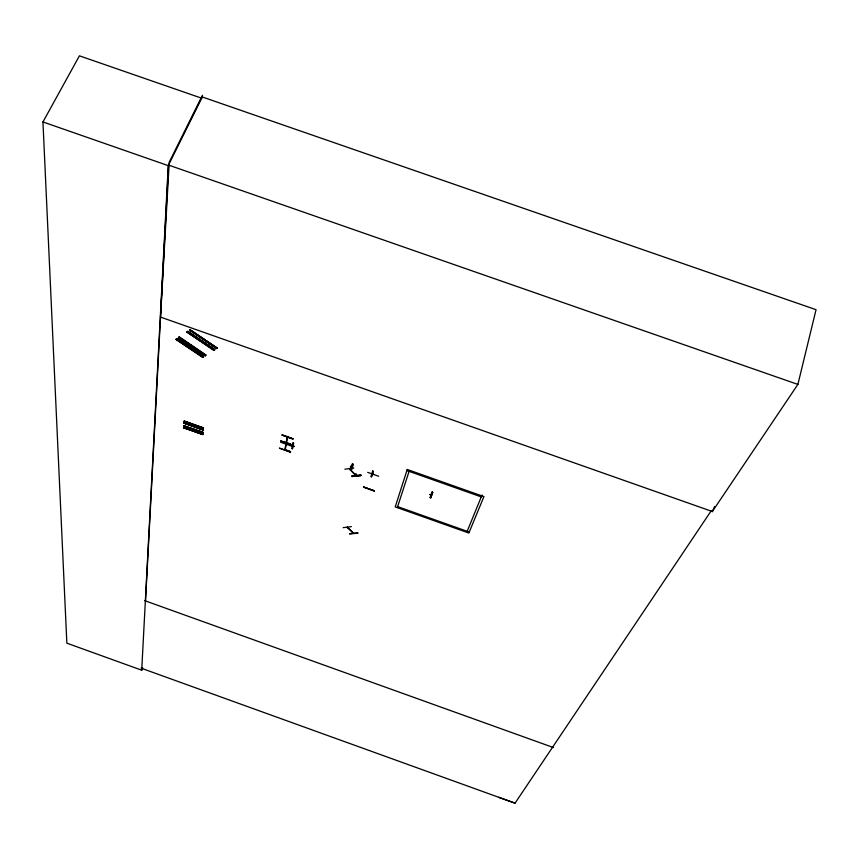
<?xml version="1.0" encoding="UTF-8"?>
<svg xmlns="http://www.w3.org/2000/svg" width="859" height="859" viewBox="0 0 859 859"><rect width="100%" height="100%" fill="white"/><g stroke="black" fill="none" stroke-linecap="round" stroke-linejoin="round"><path stroke-width="1.29" d="M201.715 98.216L79.425 55.824L42.95 121.957L66.852 643.166L141.714 670.203L168.257 165.637L202.327 96.981L816.05 309.691L797.882 384.413L712.304 511.599L710.984 511.137M145.525 600.946L168.547 165.057L797.882 384.413M349.538 533.675L357.688 532.838M349.806 534.019L358.053 533.117M351.857 476.133L360.963 475.499L351.761 476.219L360.812 474.64L360.963 475.499M291.641 445.209L280.829 440.914L291.673 445.134M279.54 448.151L290.374 452.027M280.678 442.235L291.588 446.111M287.54 437.832L287.153 437.145L287.078 437.789M285.864 444.457L286.251 445.145M284.726 450.116L285.854 444.522L286.176 445.166M287.969 436.372L286.444 442.965L286.391 441.837M285.113 450.191L286.24 444.597M292.983 438.82L281.999 434.89L292.962 438.842M290.278 452.414L290.546 451.598L286.906 450.395M293.112 442.879L293.638 443.147L292.447 448.827L291.845 448.613L293.112 442.879L292.425 448.677M184.073 421.78L184.234 421.017L203.551 427.997L184.191 421.125M203.508 428.007L184.116 421.372L203.443 428.652L184.084 421.748M184.019 423.036L203.293 429.94L184.062 422.929M183.622 427.127L183.579 427.761L202.821 434.59L202.982 433.838L183.686 427.116M183.729 426L202.992 433.076L183.708 426.236L183.762 425.634L203.153 432.324L183.837 425.849M183.568 427.761L202.821 434.557M183.59 427.524L202.939 434.203M203.325 429.564L203.272 430.176L183.944 423.283L183.987 422.714L203.325 429.575M350.558 466.512L351.556 466.834M352.491 463.892L350.816 469.519C352.673 470.689 353.532 462.367 352.351 463.946L352.963 464.161L351.428 469.733L350.944 469.411M350.998 469.508L352.534 463.935M372.344 474.232L373.547 474.372M367.695 472.364L378.658 476.262M374.374 490.854L363.593 487.01L374.406 490.768M372.387 474.007L373.601 474.436L372.892 474.555M368.758 488.835L369.295 488.803M373.397 474.436L372.441 474.232M397.298 507.637L409.346 470.539M482.028 495.031L467.178 531.302M430.746 497.823L432.721 492.347L430.735 497.844L430.123 497.629L432.378 491.745M432.743 492.432L432.324 491.681M430.187 494.419L431.089 495.02M363.54 487.16L374.331 491.004M430.252 497.576L432.26 492.1M349.57 469.186L355.948 475.693L355.54 474.308M355.851 474.275L356.345 475.618M356.131 474.147L356.27 475.575L349.796 469.003M356.174 474.147L355.293 474.963M350.461 469.648L350.214 468.155M349.978 469.132L350.375 468.219M350.461 469.132L350.096 469.701M352.115 476.584L360.952 475.424M288.001 436.512L287.647 437.328M286.337 441.827L286.068 442.825L287.131 437.252M285.489 449.289L285.188 450.245M285.553 449.246L285.242 450.17L284.748 449.515M141.714 670.203L142.744 667.787M498.607 797.281L515.035 803.176L711.037 511.062L712.358 511.524L714.538 506.627M292.94 439.046L281.977 435.083M164.005 246.544L164.273 245.985M353.36 533.278L347.186 527.297L348.131 527.834M202.456 95.252L169.223 162.19L160.515 317.089L712.358 511.524M352.813 532.752L353.725 533.214L347.401 527.201M287.604 437.843L287.089 437.736M284.844 449.547L284.705 450.019M202.949 357.161L175.955 339.305L203.121 357.183L176.396 338.983M176.793 338.586L203.712 356.807L176.857 338.543M205.387 355.626L178.672 337.34M178.758 337.426L205.559 355.647L178.704 337.469M179.187 336.986L206.149 355.272L179.252 336.953M186.875 331.95L214.202 350.107L186.875 331.95L213.73 350.418M187.842 331.306L214.804 349.72L187.799 331.338M189.549 330.028L216.511 348.518M216.565 348.475L189.721 330.039M189.903 329.931L217.284 348.153L190.247 329.716M351.363 526.631L343.149 527.662M353.768 468.069L344.856 469.197M202.724 357.462L175.934 339.294M205.151 355.927L178.328 337.705M214.739 349.796L187.391 331.574M371.464 476.734L373.064 471.204M293.209 445.928L294.165 446.293M293.23 446.24L294.111 446.54L293.048 446.132M430.939 494.988L429.983 494.623M42.95 121.957L168.257 165.637M406.887 470.571L481.319 496.921M183.601 427.395L202.885 434.343M397.62 506.617L469.261 532.043M287.067 442.653L290.675 444.039M280.786 441L291.716 444.93M430.058 494.44L431.046 494.795M350.515 466.254L351.61 466.641M350.461 466.448L351.395 466.501M285.725 449.88L289.333 451.19M279.497 448.237L290.342 452.135M144.58 600.602L553.529 747.588M141.091 668.141L515.035 803.176M189.839 329.953L217.166 348.088M372.656 471.065L370.927 476.638L371.528 476.852L373.182 471.323L372.656 471.065M407.241 469.465L395.215 506.896L468.853 533.031L483.939 496.609L407.241 469.465"/></g></svg>
